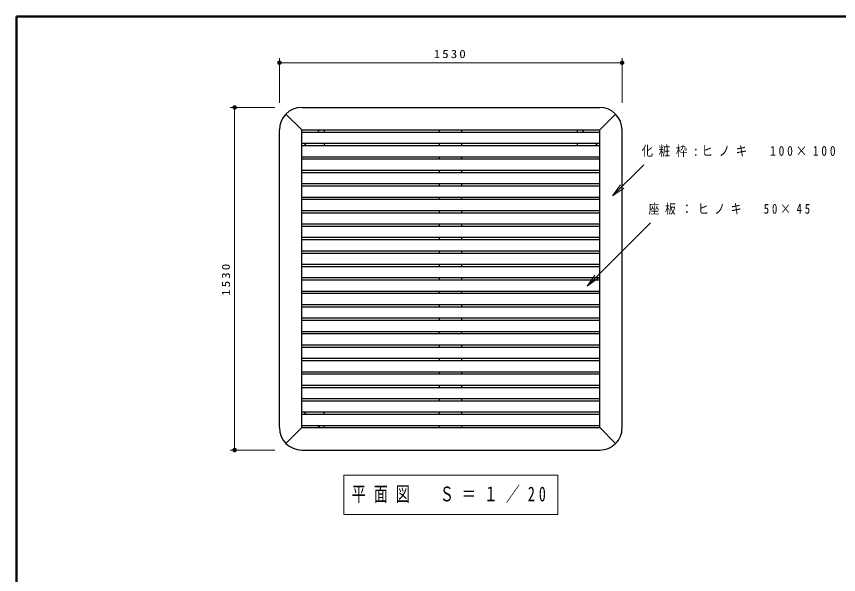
# Model space of a CAD drawing. Units: millimetres on the paper, scale 1:20. Extents: x -365 to 0, y -5 to 257.
# Drawn here: x -365 to -181.5, y 132.4 to 257 of the extents above; entities that cross this region are included whole.
import ezdxf

# ---------------------------------------------------------------- set-up
doc = ezdxf.new("R2010")
doc.units = ezdxf.units.MM
doc.layers.add('LY_1', color=7, linetype='Continuous', lineweight=25)
doc.layers.add('LY_3', color=7, linetype='Continuous', lineweight=13)
doc.styles.add('ＭＳ ゴシック', font='')
doc.styles.get('ＭＳ ゴシック').set_extended_font_data('MS Gothic')

# ---------------------------------------------------------------- blocks, each defined once
blk = doc.blocks.new('open_arrow')
at = {"color": 0, "linetype": 'Continuous', "lineweight": -2}
blk.add_lwpolyline([(7.5, 1.25), (0, 0), (7.5, -1.25)], dxfattribs=at)
blk = doc.blocks.new('filled_dot')
at = {"color": 0, "linetype": 'Continuous', "lineweight": -2, "const_width": 1.25}
blk.add_lwpolyline([(-0.625, 0, 1), (0.625, 0, 1)], format="xyb", close=True, dxfattribs=at)

msp = doc.modelspace()

# ---------------------------------------------------------------- linework, layer by layer
at = {"layer": 'LY_1', "lineweight": 13}
for p, q in [((-306.287, 237.673), (-306.287, 247.673)), ((-306.287, 246.673), (-229.787, 246.673)), ((-229.787, 237.673), (-229.787, 247.673)), ((-307.287, 236.673), (-317.287, 236.673)), ((-316.287, 160.173), (-316.287, 236.673)), ((-231.908, 216.904), (-224.949, 223.863)), ((-237.614, 196.782), (-223.472, 210.925)), ((-307.287, 160.173), (-317.287, 160.173)), ((-291.937, 154.573), (-291.937, 145.773)), ((-244.137, 154.573), (-291.937, 154.573)), ((-244.137, 145.773), (-244.137, 154.573)), ((-291.937, 145.773), (-244.137, 145.773))]:
    msp.add_line(p, q, dxfattribs=at)
at = {"layer": 'LY_1'}
for p, q in [((-301.287, 231.673), (-304.822, 235.208)), ((-301.287, 236.673), (-234.787, 236.673)), ((-234.787, 231.673), (-231.251, 235.208)), ((-306.287, 165.173), (-306.287, 231.673)), ((-301.287, 165.173), (-301.287, 231.673)), ((-301.287, 231.673), (-234.787, 231.673)), ((-297.287, 231.673), (-297.787, 231.173)), ((-296.287, 231.673), (-296.287, 231.173)), ((-270.537, 231.173), (-270.537, 231.673)), ((-265.537, 231.173), (-265.537, 231.673)), ((-239.787, 231.673), (-239.787, 231.173)), ((-238.787, 231.673), (-238.287, 231.173)), ((-234.787, 165.173), (-234.787, 231.673)), ((-229.787, 165.173), (-229.787, 231.673)), ((-301.287, 231.173), (-234.787, 231.173)), ((-301.287, 228.673), (-234.787, 228.673)), ((-301.287, 228.173), (-234.787, 228.173)), ((-300.287, 228.673), (-300.787, 228.173)), ((-296.287, 228.673), (-296.287, 228.173)), ((-270.537, 228.173), (-270.537, 228.673)), ((-265.537, 228.173), (-265.537, 228.673)), ((-239.787, 228.673), (-239.787, 228.173)), ((-235.787, 228.673), (-235.287, 228.173)), ((-301.287, 225.673), (-234.787, 225.673)), ((-301.287, 225.173), (-234.787, 225.173)), ((-270.537, 225.173), (-270.537, 225.673)), ((-265.537, 225.173), (-265.537, 225.673)), ((-301.287, 222.673), (-234.787, 222.673)), ((-301.287, 222.173), (-234.787, 222.173)), ((-270.537, 222.173), (-270.537, 222.673)), ((-265.537, 222.173), (-265.537, 222.673)), ((-301.287, 219.673), (-234.787, 219.673)), ((-301.287, 219.173), (-234.787, 219.173)), ((-270.537, 219.173), (-270.537, 219.673)), ((-265.537, 219.173), (-265.537, 219.673)), ((-301.287, 216.673), (-234.787, 216.673)), ((-270.537, 216.173), (-270.537, 216.673)), ((-265.537, 216.173), (-265.537, 216.673)), ((-301.287, 216.173), (-234.787, 216.173)), ((-301.287, 213.673), (-234.787, 213.673)), ((-301.287, 213.173), (-234.787, 213.173)), ((-270.537, 213.173), (-270.537, 213.673)), ((-265.537, 213.173), (-265.537, 213.673)), ((-301.287, 210.673), (-234.787, 210.673)), ((-301.287, 210.173), (-234.787, 210.173)), ((-270.537, 210.173), (-270.537, 210.673)), ((-265.537, 210.173), (-265.537, 210.673)), ((-301.287, 207.673), (-234.787, 207.673)), ((-270.537, 207.173), (-270.537, 207.673)), ((-265.537, 207.173), (-265.537, 207.673)), ((-301.287, 207.173), (-234.787, 207.173)), ((-301.287, 204.673), (-234.787, 204.673)), ((-301.287, 204.173), (-234.787, 204.173)), ((-270.537, 204.173), (-270.537, 204.673)), ((-265.537, 204.173), (-265.537, 204.673)), ((-301.287, 201.673), (-234.787, 201.673)), ((-301.287, 201.173), (-234.787, 201.173)), ((-270.537, 201.173), (-270.537, 201.673)), ((-265.537, 201.173), (-265.537, 201.673)), ((-301.287, 198.673), (-234.787, 198.673)), ((-270.537, 198.173), (-270.537, 198.673)), ((-265.537, 198.173), (-265.537, 198.673)), ((-301.287, 198.173), (-234.787, 198.173)), ((-301.287, 195.673), (-234.787, 195.673)), ((-301.287, 195.173), (-234.787, 195.173)), ((-270.537, 195.173), (-270.537, 195.673)), ((-265.537, 195.173), (-265.537, 195.673)), ((-301.287, 192.673), (-234.787, 192.673)), ((-301.287, 192.173), (-234.787, 192.173)), ((-270.537, 192.173), (-270.537, 192.673)), ((-265.537, 192.173), (-265.537, 192.673)), ((-301.287, 189.673), (-234.787, 189.673)), ((-301.287, 189.173), (-234.787, 189.173)), ((-270.537, 189.173), (-270.537, 189.673)), ((-265.537, 189.173), (-265.537, 189.673)), ((-301.287, 186.673), (-234.787, 186.673)), ((-301.287, 186.173), (-234.787, 186.173)), ((-270.537, 186.173), (-270.537, 186.673)), ((-265.537, 186.173), (-265.537, 186.673)), ((-301.287, 183.673), (-234.787, 183.673)), ((-270.537, 183.173), (-270.537, 183.673)), ((-265.537, 183.173), (-265.537, 183.673)), ((-301.287, 183.173), (-234.787, 183.173)), ((-301.287, 180.673), (-234.787, 180.673)), ((-301.287, 180.173), (-234.787, 180.173)), ((-270.537, 180.173), (-270.537, 180.673)), ((-265.537, 180.173), (-265.537, 180.673)), ((-301.287, 177.673), (-234.787, 177.673)), ((-301.287, 177.173), (-234.787, 177.173)), ((-270.537, 177.173), (-270.537, 177.673)), ((-265.537, 177.173), (-265.537, 177.673)), ((-301.287, 174.673), (-234.787, 174.673)), ((-270.537, 174.173), (-270.537, 174.673)), ((-265.537, 174.173), (-265.537, 174.673)), ((-301.287, 174.173), (-234.787, 174.173)), ((-301.287, 171.673), (-234.787, 171.673)), ((-301.287, 171.173), (-234.787, 171.173)), ((-270.537, 171.173), (-270.537, 171.673)), ((-265.537, 171.173), (-265.537, 171.673)), ((-301.287, 168.673), (-234.787, 168.673)), ((-301.287, 168.173), (-234.787, 168.173)), ((-300.287, 168.173), (-300.787, 168.673)), ((-296.287, 168.173), (-296.287, 168.673)), ((-270.537, 168.173), (-270.537, 168.673)), ((-265.537, 168.173), (-265.537, 168.673)), ((-301.287, 165.673), (-234.787, 165.673)), ((-297.287, 165.173), (-297.787, 165.673)), ((-296.287, 165.173), (-296.287, 165.673)), ((-270.537, 165.173), (-270.537, 165.673)), ((-265.537, 165.173), (-265.537, 165.673)), ((-301.287, 165.173), (-304.822, 161.637)), ((-301.287, 165.173), (-234.787, 165.173)), ((-234.787, 165.173), (-231.251, 161.637)), ((-301.287, 160.173), (-234.787, 160.173))]:
    msp.add_line(p, q, dxfattribs=at)
for centre, start, end in [((-301.287, 231.673), 90, 179.99998), ((-234.787, 231.673), 0.00001, 90), ((-301.287, 165.173), 179.99998, 269.99995), ((-234.787, 165.173), 269.99998, 0.00001)]:
    msp.add_arc(centre, 5, start, end, dxfattribs=at)
at = {"layer": 'LY_3', "lineweight": 50}
for p, q in [((-365, 257), (-365, 0)), ((0, 257), (-365, 257))]:
    msp.add_line(p, q, dxfattribs=at)

# ---------------------------------------------------------------- block references
at = {"layer": 'LY_1', "lineweight": 13, "xscale": 0.4, "yscale": 0.4}
msp.add_blockref('filled_dot', (-306.287, 246.673), dxfattribs=at)
for name, p, rotation in [('filled_dot', (-229.787, 246.673), 180), ('filled_dot', (-316.287, 236.673), 270), ('open_arrow', (-231.908, 216.904), 45), ('open_arrow', (-237.614, 196.782), 45), ('filled_dot', (-316.287, 160.173), 90)]:
    msp.add_blockref(name, p, dxfattribs=dict(at, rotation=rotation))

# ---------------------------------------------------------------- texts
at = {"layer": 'LY_1', "style": 'ＭＳ ゴシック'}
for s, insert, char_height, attachment_point in [('\\T1.33;\\W1.15;1530', (-268.037, 247.673), 1.833, 8), ('\\T1.5;\\W0.85;化粧枠:ヒノキ\u3000100×100', (-225.435, 226.863), 2.199, 4), ('\\T1.53;\\W0.8;座板：ヒノキ\u300050×45', (-223.867, 213.925), 2.199, 4), ('\\T1.56;\\W0.7;平面図\u3000Ｓ＝１／20', (-268.037, 150.173), 3.299, 5)]:
    msp.add_mtext(s, dxfattribs=dict(at, insert=insert, char_height=char_height, attachment_point=attachment_point))
at = {"layer": 'LY_1', "insert": (-317.287, 198.423), "char_height": 1.833, "attachment_point": 8, "rotation": 90, "style": 'ＭＳ ゴシック'}
msp.add_mtext('\\T1.33;\\W1.15;1530', dxfattribs=at)

doc.saveas('drawing.dxf')
